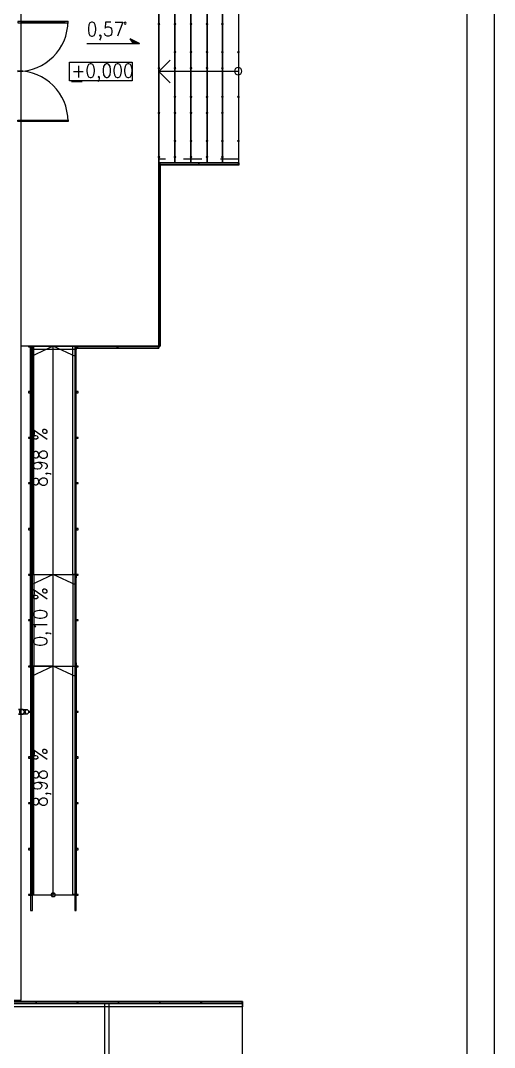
# Model space of a CAD drawing. Header units: millimetres. Extents: x 0 to 420, y 0 to 297.
# Drawn here: x 390.1 to 420.1, y 100.6 to 165.7 of the extents above; entities that cross this region are included whole.
import ezdxf

# ---------------------------------------------------------------- set-up
doc = ezdxf.new("R2010")
doc.units = ezdxf.units.MM
doc.layers.get('0').update_dxf_attribs({"linetype": 'CONTINUOUS'})
doc.styles.get("Standard").update_dxf_attribs({"font": 'STANDARD'})

msp = doc.modelspace()

# ---------------------------------------------------------------- hatches: boundary and pattern name
at = {"true_color": 0x0000fe}
for points in [[(398.907, 165.438667), (398.882129, 165.378871), (398.822333, 165.354), (398.762538, 165.378871), (398.737667, 165.438667), (398.762537, 165.498462), (398.822333, 165.523333), (398.882129, 165.498463)], [(399.923, 165.438667), (399.898129, 165.378871), (399.838333, 165.354), (399.778537, 165.378871), (399.753667, 165.438667), (399.778537, 165.498462), (399.838333, 165.523333), (399.898129, 165.498463)], [(400.939, 165.438667), (400.914129, 165.378871), (400.854333, 165.354), (400.794537, 165.378871), (400.769667, 165.438667), (400.794537, 165.498462), (400.854333, 165.523333), (400.914129, 165.498463)], [(401.955, 165.438667), (401.930129, 165.378871), (401.870333, 165.354), (401.810538, 165.378871), (401.785667, 165.438667), (401.810537, 165.498462), (401.870333, 165.523333), (401.930129, 165.498463)], [(402.928667, 165.438667), (402.903796, 165.378871), (402.844, 165.354), (402.784204, 165.378871), (402.759333, 165.438667), (402.784204, 165.498462), (402.844, 165.523333), (402.903796, 165.498463)], [(399.923, 163.660667), (399.898129, 163.600871), (399.838333, 163.576), (399.778537, 163.600871), (399.753667, 163.660667), (399.778537, 163.720462), (399.838333, 163.745333), (399.898129, 163.720463)], [(400.939, 163.660667), (400.914129, 163.600871), (400.854333, 163.576), (400.794537, 163.600871), (400.769667, 163.660667), (400.794537, 163.720462), (400.854333, 163.745333), (400.914129, 163.720463)], [(401.955, 163.660667), (401.930129, 163.600871), (401.870333, 163.576), (401.810538, 163.600871), (401.785667, 163.660667), (401.810537, 163.720462), (401.870333, 163.745333), (401.930129, 163.720463)], [(402.928667, 163.660667), (402.903796, 163.600871), (402.844, 163.576), (402.784204, 163.600871), (402.759333, 163.660667), (402.784204, 163.720462), (402.844, 163.745333), (402.903796, 163.720463)], [(403.944667, 163.660667), (403.919796, 163.600871), (403.86, 163.576), (403.800204, 163.600871), (403.775333, 163.660667), (403.800204, 163.720462), (403.86, 163.745333), (403.919796, 163.720463)], [(398.907, 162.644667), (398.882129, 162.584871), (398.822333, 162.56), (398.762538, 162.584871), (398.737667, 162.644667), (398.762537, 162.704462), (398.822333, 162.729333), (398.882129, 162.704463)], [(399.923, 162.644667), (399.898129, 162.584871), (399.838333, 162.56), (399.778537, 162.584871), (399.753667, 162.644667), (399.778537, 162.704462), (399.838333, 162.729333), (399.898129, 162.704463)], [(400.939, 162.644667), (400.914129, 162.584871), (400.854333, 162.56), (400.794537, 162.584871), (400.769667, 162.644667), (400.794537, 162.704462), (400.854333, 162.729333), (400.914129, 162.704463)], [(401.955, 162.644667), (401.930129, 162.584871), (401.870333, 162.56), (401.810538, 162.584871), (401.785667, 162.644667), (401.810537, 162.704462), (401.870333, 162.729333), (401.930129, 162.704463)], [(402.928667, 162.644667), (402.903796, 162.584871), (402.844, 162.56), (402.784204, 162.584871), (402.759333, 162.644667), (402.784204, 162.704462), (402.844, 162.729333), (402.903796, 162.704463)], [(399.923, 160.824333), (399.898129, 160.764537), (399.838333, 160.739667), (399.778537, 160.764537), (399.753667, 160.824333), (399.778537, 160.884129), (399.838333, 160.909), (399.898129, 160.884129)], [(400.939, 160.824333), (400.914129, 160.764537), (400.854333, 160.739667), (400.794537, 160.764537), (400.769667, 160.824333), (400.794537, 160.884129), (400.854333, 160.909), (400.914129, 160.884129)], [(401.955, 160.824333), (401.930129, 160.764537), (401.870333, 160.739667), (401.810538, 160.764537), (401.785667, 160.824333), (401.810537, 160.884129), (401.870333, 160.909), (401.930129, 160.884129)], [(402.928667, 160.824333), (402.903796, 160.764537), (402.844, 160.739667), (402.784204, 160.764537), (402.759333, 160.824333), (402.784204, 160.884129), (402.844, 160.909), (402.903796, 160.884129)], [(403.944667, 160.824333), (403.919796, 160.764537), (403.86, 160.739667), (403.800204, 160.764537), (403.775333, 160.824333), (403.800204, 160.884129), (403.86, 160.909), (403.919796, 160.884129)], [(398.907, 159.808333), (398.882129, 159.748538), (398.822333, 159.723667), (398.762538, 159.748538), (398.737667, 159.808333), (398.762537, 159.868129), (398.822333, 159.893), (398.882129, 159.868129)], [(399.923, 159.808333), (399.898129, 159.748538), (399.838333, 159.723667), (399.778537, 159.748538), (399.753667, 159.808333), (399.778537, 159.868129), (399.838333, 159.893), (399.898129, 159.868129)], [(400.939, 159.808333), (400.914129, 159.748538), (400.854333, 159.723667), (400.794537, 159.748538), (400.769667, 159.808333), (400.794537, 159.868129), (400.854333, 159.893), (400.914129, 159.868129)], [(401.955, 159.808333), (401.930129, 159.748538), (401.870333, 159.723667), (401.810538, 159.748538), (401.785667, 159.808333), (401.810537, 159.868129), (401.870333, 159.893), (401.930129, 159.868129)], [(402.928667, 159.808333), (402.903796, 159.748538), (402.844, 159.723667), (402.784204, 159.748538), (402.759333, 159.808333), (402.784204, 159.868129), (402.844, 159.893), (402.903796, 159.868129)], [(399.923, 158.030333), (399.898129, 157.970537), (399.838333, 157.945667), (399.778537, 157.970537), (399.753667, 158.030333), (399.778537, 158.090129), (399.838333, 158.115), (399.898129, 158.090129)], [(400.939, 158.030333), (400.914129, 157.970537), (400.854333, 157.945667), (400.794537, 157.970537), (400.769667, 158.030333), (400.794537, 158.090129), (400.854333, 158.115), (400.914129, 158.090129)], [(401.955, 158.030333), (401.930129, 157.970537), (401.870333, 157.945667), (401.810538, 157.970537), (401.785667, 158.030333), (401.810537, 158.090129), (401.870333, 158.115), (401.930129, 158.090129)], [(402.928667, 158.030333), (402.903796, 157.970537), (402.844, 157.945667), (402.784204, 157.970537), (402.759333, 158.030333), (402.784204, 158.090129), (402.844, 158.115), (402.903796, 158.090129)], [(403.944667, 158.030333), (403.919796, 157.970537), (403.86, 157.945667), (403.800204, 157.970537), (403.775333, 158.030333), (403.800204, 158.090129), (403.86, 158.115), (403.919796, 158.090129)], [(398.907, 157.014333), (398.882129, 156.954537), (398.822333, 156.929667), (398.762538, 156.954537), (398.737667, 157.014333), (398.762537, 157.074129), (398.822333, 157.099), (398.882129, 157.074129)], [(399.923, 157.014333), (399.898129, 156.954537), (399.838333, 156.929667), (399.778537, 156.954537), (399.753667, 157.014333), (399.778537, 157.074129), (399.838333, 157.099), (399.898129, 157.074129)], [(400.939, 157.014333), (400.914129, 156.954537), (400.854333, 156.929667), (400.794537, 156.954537), (400.769667, 157.014333), (400.794537, 157.074129), (400.854333, 157.099), (400.914129, 157.074129)], [(401.955, 157.014333), (401.930129, 156.954537), (401.870333, 156.929667), (401.810538, 156.954537), (401.785667, 157.014333), (401.810537, 157.074129), (401.870333, 157.099), (401.930129, 157.074129)], [(402.928667, 157.014333), (402.903796, 156.954537), (402.844, 156.929667), (402.784204, 156.954537), (402.759333, 157.014333), (402.784204, 157.074129), (402.844, 157.099), (402.903796, 157.074129)]]:
    msp.add_hatch(color=0, dxfattribs=at).paths.add_polyline_path(points, flags=0)
at = {"true_color": 0x000007}
msp.add_hatch(color=0, dxfattribs=at).paths.add_polyline_path([(397.002, 164.507333), (397.594667, 164.211), (397.213667, 164.211)], flags=0)

# ---------------------------------------------------------------- linework, layer by layer
at = {"color": 0, "true_color": 0x000007}
for points in [[(0.211668, 0), (420.073667, 0), (420.073667, 296.925999), (0.211668, 296.925999)], [(7.239002, 1.735667), (418.338, 1.735667), (418.338, 295.190332), (7.239002, 295.190332)], [(104.309333, 103.589667), (390.101667, 103.589667), (390.101667, 221.276333), (104.309333, 221.276333)], [(398.822333, 179.832), (398.822333, 145.034), (390.101667, 145.034), (390.101667, 179.832)], [(399.838333, 168.232667), (399.838333, 156.633333), (398.822333, 156.633333), (398.822333, 168.232667)], [(400.854333, 168.232667), (400.854333, 156.633333), (399.838333, 156.633333), (399.838333, 168.232667)], [(401.870333, 168.232667), (401.870333, 156.633333), (400.854333, 156.633333), (400.854333, 168.232667)], [(402.844, 168.232667), (402.844, 156.633333), (401.870333, 156.633333), (401.870333, 168.232667)], [(403.86, 168.232667), (403.86, 156.633333), (402.844, 156.633333), (402.844, 168.232667)], [(389.89, 165.523333), (390.144, 165.523333), (390.144, 165.608), (389.89, 165.608)], [(392.853333, 165.608), (390.144, 165.608), (390.144, 165.565667), (392.853333, 165.565667)], [(392.853333, 165.565667), (390.144, 165.565667), (390.144, 165.523333), (392.853333, 165.523333)], [(393.065, 165.608), (392.853333, 165.608), (392.853333, 165.523333), (393.065, 165.523333)], [(396.748, 165.502167), (396.729395, 165.547061), (396.6845, 165.565667), (396.639605, 165.547061), (396.621, 165.502167), (396.639605, 165.457272), (396.6845, 165.438667), (396.729395, 165.457272)], [(397.002, 164.507333), (397.594667, 164.211), (397.213667, 164.211)], [(393.149667, 163.025667), (397.129, 163.025667), (397.129, 161.840333), (393.149667, 161.840333)], [(389.89, 159.342667), (390.144, 159.342667), (390.144, 159.258), (389.89, 159.258)], [(392.853333, 159.300333), (390.144, 159.300333), (390.144, 159.342667), (392.853333, 159.342667)], [(392.853333, 159.258), (390.144, 159.258), (390.144, 159.300333), (392.853333, 159.300333)], [(393.065, 159.258), (392.853333, 159.258), (392.853333, 159.342667), (393.065, 159.342667)], [(398.907, 156.633333), (398.822333, 156.633333), (398.822333, 156.506333), (398.907, 156.506333)], [(403.86, 156.506333), (398.822333, 156.506333), (398.822333, 156.633333), (403.86, 156.633333), (403.86, 156.506333), (398.822333, 156.506333), (398.822333, 156.633333), (403.86, 156.633333), (403.86, 156.506333), (398.822333, 156.506333), (398.822333, 156.633333), (403.86, 156.633333), (403.86, 156.506333), (403.86, 156.633333), (398.822333, 156.633333), (398.822333, 156.506333)], [(403.86, 156.506333), (403.86, 156.633333), (398.822333, 156.633333), (398.822333, 156.506333)], [(398.907, 156.548667), (398.907, 145.034), (398.822333, 145.034), (398.822333, 156.548667), (398.907, 156.548667), (398.907, 145.034), (398.822333, 145.034), (398.822333, 156.548667), (398.907, 156.548667), (398.907, 145.034), (398.822333, 145.034), (398.822333, 156.548667), (398.907, 156.548667), (398.822333, 156.548667), (398.822333, 145.034), (398.907, 145.034)], [(398.907, 156.548667), (398.822333, 156.548667), (398.822333, 145.034), (398.907, 145.034)], [(401.362333, 156.506333), (401.362333, 156.633333), (401.32, 156.633333), (401.32, 156.506333)], [(403.86, 156.506333), (403.902333, 156.506333), (403.902333, 156.633333), (403.86, 156.633333)], [(398.907, 153.712333), (398.822333, 153.712333), (398.822333, 153.67), (398.907, 153.67)], [(398.907, 150.833667), (398.822333, 150.833667), (398.822333, 150.791333), (398.907, 150.791333)], [(398.907, 147.955), (398.822333, 147.955), (398.822333, 147.870333), (398.907, 147.870333)], [(390.567333, 144.991667), (390.694333, 144.991667), (390.694333, 145.034), (390.567333, 145.034)], [(390.694333, 130.513667), (390.694333, 124.714), (390.694333, 110.236), (390.821333, 110.236), (390.821333, 124.714), (390.821333, 130.513667), (390.821333, 145.034), (390.694333, 145.034)], [(390.694333, 130.556), (390.694333, 124.756333), (390.694333, 110.236), (390.736667, 110.236), (390.736667, 124.756333), (390.736667, 130.556), (390.736667, 144.991667), (390.694333, 144.991667)], [(393.488333, 130.513667), (393.488333, 124.714), (393.488333, 110.236), (393.573, 110.236), (393.573, 124.714), (393.573, 130.513667), (393.573, 145.034), (393.488333, 145.034)], [(393.530667, 130.556), (393.530667, 124.756333), (393.530667, 110.236), (393.573, 110.236), (393.573, 124.756333), (393.573, 130.556), (393.573, 144.991667), (393.530667, 144.991667)], [(398.822333, 144.907), (393.573, 144.907), (393.573, 145.034), (398.822333, 145.034), (398.822333, 144.907), (393.573, 144.907), (393.573, 145.034), (398.822333, 145.034), (398.822333, 144.907), (393.573, 144.907), (393.573, 145.034), (398.822333, 145.034), (398.822333, 144.907), (393.573, 144.907), (393.573, 145.034), (398.822333, 145.034), (398.822333, 144.907), (398.822333, 145.034), (393.573, 145.034), (393.573, 144.907)], [(393.573, 144.991667), (393.7, 144.991667), (393.7, 145.034), (393.573, 145.034)], [(396.24, 144.907), (396.24, 145.034), (396.155333, 145.034), (396.155333, 144.907)], [(398.822333, 145.034), (398.78, 145.034), (398.78, 144.991667), (398.78, 144.949333), (398.78, 144.907), (398.822333, 144.907), (398.822333, 144.949333), (398.822333, 144.991667)], [(390.567333, 142.070667), (390.694333, 142.070667), (390.694333, 142.155333), (390.567333, 142.155333)], [(393.573, 142.070667), (393.7, 142.070667), (393.7, 142.155333), (393.573, 142.155333)], [(390.567333, 139.192), (390.694333, 139.192), (390.694333, 139.234333), (390.567333, 139.234333)], [(393.573, 139.192), (393.7, 139.192), (393.7, 139.234333), (393.573, 139.234333)], [(390.567333, 136.313333), (390.694333, 136.313333), (390.694333, 136.355667), (390.567333, 136.355667)], [(393.573, 136.313333), (393.7, 136.313333), (393.7, 136.355667), (393.573, 136.355667)], [(390.567333, 133.392333), (390.694333, 133.392333), (390.694333, 133.477), (390.567333, 133.477)], [(393.573, 133.392333), (393.7, 133.392333), (393.7, 133.477), (393.573, 133.477)], [(390.567333, 130.513667), (390.694333, 130.513667), (390.694333, 130.556), (390.567333, 130.556)], [(393.573, 130.513667), (393.7, 130.513667), (393.7, 130.556), (393.573, 130.556)], [(390.567333, 127.635), (390.694333, 127.635), (390.694333, 127.677333), (390.567333, 127.677333)], [(393.573, 127.635), (393.7, 127.635), (393.7, 127.677333), (393.573, 127.677333)], [(390.567333, 124.714), (390.694333, 124.714), (390.694333, 124.756333), (390.567333, 124.756333)], [(390.779, 124.756333), (390.694333, 124.756333), (390.694333, 110.278333), (390.906, 110.278333), (390.906, 124.756333)], [(393.488333, 124.756333), (393.573, 124.756333), (393.573, 110.278333), (393.361333, 110.278333), (393.361333, 124.756333)], [(393.573, 124.714), (393.7, 124.714), (393.7, 124.756333), (393.573, 124.756333)], [(390.144, 121.708333), (390.101667, 121.708333), (390.059333, 121.750667), (390.017, 121.793), (390.017, 121.835333), (390.017, 121.877667), (390.017, 121.92), (390.059333, 121.962333), (390.101667, 122.004667), (390.144, 122.004667), (390.186333, 122.004667), (390.228667, 122.004667), (390.228667, 121.962333), (390.271, 121.962333), (390.271, 121.92), (390.313333, 121.877667), (390.313333, 121.835333), (390.271, 121.793), (390.271, 121.750667), (390.228667, 121.750667), (390.228667, 121.708333), (390.186333, 121.708333)], [(390.482667, 122.004667), (390.525, 121.962333), (390.567333, 121.92), (390.567333, 121.877667), (390.567333, 121.835333), (390.567333, 121.793), (390.525, 121.750667), (390.482667, 121.708333), (390.440333, 121.708333), (390.398, 121.750667), (390.398, 121.793), (390.355667, 121.793), (390.355667, 121.835333), (390.355667, 121.877667), (390.355667, 121.92), (390.398, 121.92), (390.398, 121.962333), (390.440333, 122.004667)], [(390.567333, 121.835333), (390.694333, 121.835333), (390.694333, 121.877667), (390.567333, 121.877667)], [(393.573, 121.835333), (393.7, 121.835333), (393.7, 121.877667), (393.573, 121.877667)], [(390.567333, 118.914333), (390.694333, 118.914333), (390.694333, 118.999), (390.567333, 118.999)], [(393.573, 118.914333), (393.7, 118.914333), (393.7, 118.999), (393.573, 118.999)], [(390.567333, 116.035667), (390.694333, 116.035667), (390.694333, 116.078), (390.567333, 116.078)], [(393.573, 116.035667), (393.7, 116.035667), (393.7, 116.078), (393.573, 116.078)], [(390.567333, 113.114667), (390.694333, 113.114667), (390.694333, 113.199333), (390.567333, 113.199333)], [(393.573, 113.114667), (393.7, 113.114667), (393.7, 113.199333), (393.573, 113.199333)], [(390.567333, 110.236), (390.694333, 110.236), (390.694333, 110.278333), (390.567333, 110.278333)], [(392.133667, 110.363), (392.091333, 110.363), (392.049, 110.363), (392.049, 110.320667), (392.006667, 110.320667), (392.006667, 110.278333), (392.006667, 110.236), (392.006667, 110.193667), (392.049, 110.193667), (392.049, 110.151333), (392.091333, 110.151333), (392.133667, 110.151333), (392.176, 110.151333), (392.218333, 110.151333), (392.260667, 110.193667), (392.260667, 110.236), (392.260667, 110.278333), (392.260667, 110.320667), (392.218333, 110.320667), (392.218333, 110.363), (392.176, 110.363)], [(393.573, 110.236), (393.7, 110.236), (393.7, 110.278333), (393.573, 110.278333)], [(377.994333, 103.505), (404.114, 103.505), (404.114, 103.378), (377.994333, 103.378), (377.994333, 103.505), (404.114, 103.505), (404.114, 103.378), (377.994333, 103.378), (377.994333, 103.505), (404.114, 103.505), (404.114, 103.378), (377.994333, 103.378), (377.994333, 103.505), (404.114, 103.505), (404.114, 103.378), (377.994333, 103.378), (377.994333, 103.505), (377.994333, 103.378), (404.114, 103.378), (404.114, 103.505)], [(391.033, 103.505), (391.033, 103.378), (391.075333, 103.378), (391.075333, 103.505)], [(393.615333, 103.505), (393.615333, 103.378), (393.7, 103.378), (393.7, 103.505)], [(396.24, 103.505), (396.24, 103.378), (396.282333, 103.378), (396.282333, 103.505)], [(398.864667, 103.505), (398.864667, 103.378), (398.907, 103.378), (398.907, 103.505)], [(401.447, 103.505), (401.447, 103.378), (401.531667, 103.378), (401.531667, 103.505)], [(404.114, 103.378), (404.114, 103.420333), (404.114, 103.462667), (404.114, 103.505), (404.071667, 103.505), (404.071667, 103.462667), (404.071667, 103.420333), (404.071667, 103.378)], [(377.994333, 103.251), (377.994333, 103.378), (404.114, 103.378), (404.114, 103.166333), (377.994333, 103.166333)]]:
    msp.add_lwpolyline(points, close=True, dxfattribs=at)
for points in [[(389.868833, 162.433), (390.195619, 162.449502), (390.512966, 162.497936), (390.819268, 162.576695), (391.112917, 162.684174), (391.392307, 162.818764), (391.655831, 162.978861), (391.901883, 163.162856), (392.128857, 163.369143), (392.335144, 163.596117), (392.519139, 163.842169), (392.679236, 164.105693), (392.813826, 164.385083), (392.921305, 164.678732), (393.000064, 164.985034), (393.048498, 165.302381), (393.065, 165.629167)], [(392.853333, 165.565667), (390.144, 165.565667)], [(394.250333, 164.211), (397.594667, 164.211), (397.002, 164.507333), (397.213667, 164.211)], [(403.86, 162.433), (402.844, 162.433), (399.838333, 162.433), (398.822333, 162.433), (399.542, 163.152667)], [(393.065, 159.279167), (393.048498, 159.605953), (393.000064, 159.9233), (392.921305, 160.229601), (392.813826, 160.52325), (392.679236, 160.80264), (392.519139, 161.066165), (392.335144, 161.312217), (392.128857, 161.53919), (391.901883, 161.745477), (391.655831, 161.929473), (391.392307, 162.089569), (391.112917, 162.22416), (390.819268, 162.331638), (390.512966, 162.410398), (390.195619, 162.458832), (389.868833, 162.475333)], [(398.822333, 162.433), (399.542, 161.713333)], [(403.838833, 162.687), (403.748196, 162.668705), (403.674188, 162.618812), (403.624295, 162.544804), (403.606, 162.454167), (403.624295, 162.36353), (403.674188, 162.289522), (403.748196, 162.239628), (403.838833, 162.221333)], [(403.838833, 162.221333), (403.92947, 162.239628), (404.003478, 162.289522), (404.053372, 162.36353), (404.071667, 162.454167), (404.053372, 162.544804), (404.003478, 162.618812), (403.92947, 162.668705), (403.838833, 162.687)], [(393.276667, 161.797999), (393.954, 161.797999)], [(392.853333, 159.300333), (390.144, 159.300333)], [(399.288, 156.633333), (398.822333, 156.633333), (398.822333, 156.887333), (399.245667, 156.887333)], [(400.388667, 156.887333), (401.531667, 156.887333)], [(402.717, 156.887333), (403.86, 156.887333)], [(401.574, 156.633333), (400.431, 156.633333)], [(403.86, 156.633333), (402.717, 156.633333)], [(390.821333, 130.513667), (390.821333, 145.034), (390.694333, 145.034), (390.694333, 130.513667)], [(393.573, 110.236), (393.573, 145.034), (390.694333, 145.034), (390.694333, 110.236)], [(393.573, 144.356667), (392.133667, 145.034), (390.694333, 144.356667)], [(390.694333, 130.556), (390.694333, 145.034)], [(390.694333, 145.034), (390.779, 145.034)], [(392.133667, 144.822333), (390.694333, 144.822333), (390.694333, 145.034), (392.133667, 145.034)], [(390.779, 145.034), (390.906, 145.034)], [(390.906, 130.556), (390.906, 145.034)], [(392.133667, 110.236), (392.133667, 145.034)], [(392.133667, 145.034), (393.573, 145.034), (393.573, 144.907)], [(393.573, 144.907), (393.573, 144.822333), (392.133667, 144.822333)], [(393.361333, 130.556), (393.361333, 145.034)], [(393.488333, 145.034), (393.361333, 145.034)], [(393.573, 130.513667), (393.573, 145.034), (393.488333, 145.034), (393.488333, 130.513667)], [(393.573, 145.034), (393.488333, 145.034)], [(393.573, 130.556), (393.573, 145.034)], [(390.694333, 130.556), (393.573, 130.556)], [(393.573, 129.878667), (392.133667, 130.556), (390.694333, 129.878667)], [(390.694333, 127.635), (390.694333, 130.556), (390.779, 130.556)], [(390.906, 130.556), (390.694333, 130.556)], [(390.694333, 130.344333), (390.694333, 130.556), (392.133667, 130.556)], [(390.694333, 130.513667), (390.694333, 124.714)], [(390.779, 130.556), (390.906, 130.556), (390.906, 127.635)], [(390.821333, 124.714), (390.821333, 130.513667)], [(392.133667, 130.556), (393.573, 130.556), (393.573, 130.429)], [(393.488333, 130.556), (393.361333, 130.556), (393.361333, 127.635)], [(393.361333, 130.556), (393.573, 130.556)], [(393.573, 127.635), (393.573, 130.556), (393.488333, 130.556)], [(393.488333, 130.513667), (393.488333, 124.714)], [(393.573, 124.714), (393.573, 130.513667)], [(393.573, 130.429), (393.573, 130.344333)], [(390.906, 127.635), (390.906, 124.756333), (390.694333, 124.756333), (390.694333, 127.635)], [(393.361333, 127.635), (393.361333, 124.756333), (393.573, 124.756333), (393.573, 127.635)], [(392.133667, 124.756333), (390.694333, 124.756333), (390.694333, 124.968)], [(393.573, 124.968), (393.573, 124.841), (393.573, 124.756333)], [(390.694333, 124.756333), (393.573, 124.756333)], [(393.573, 124.079), (392.133667, 124.756333), (390.694333, 124.079)], [(389.932333, 122.004667), (390.144, 122.004667), (390.186333, 122.004667), (390.228667, 122.004667), (390.271, 121.962333), (390.271, 121.92), (390.313333, 121.92), (390.313333, 121.877667), (390.313333, 121.835333), (390.313333, 121.793), (390.271, 121.793), (390.271, 121.750667), (390.228667, 121.708333), (390.186333, 121.708333), (390.144, 121.708333), (389.932333, 121.708333)], [(389.932333, 121.708333), (390.144, 121.708333), (390.186333, 121.708333), (390.228667, 121.708333), (390.228667, 121.750667), (390.271, 121.750667), (390.271, 121.793), (390.313333, 121.835333), (390.313333, 121.877667), (390.271, 121.92), (390.271, 121.962333), (390.228667, 121.962333), (390.228667, 122.004667), (390.186333, 122.004667), (390.144, 122.004667), (389.932333, 122.004667)], [(389.932333, 122.004667), (390.144, 122.004667), (390.186333, 122.004667), (390.228667, 122.004667), (390.271, 121.962333), (390.271, 121.92), (390.313333, 121.92), (390.313333, 121.877667), (390.313333, 121.835333), (390.313333, 121.793), (390.271, 121.793), (390.271, 121.750667), (390.228667, 121.708333), (390.186333, 121.708333), (390.144, 121.708333), (389.932333, 121.708333)], [(389.932333, 121.708333), (390.144, 121.708333), (390.186333, 121.708333), (390.228667, 121.708333), (390.228667, 121.750667), (390.271, 121.750667), (390.271, 121.793), (390.313333, 121.835333), (390.313333, 121.877667), (390.271, 121.92), (390.271, 121.962333), (390.228667, 121.962333), (390.228667, 122.004667), (390.186333, 122.004667), (390.144, 122.004667), (389.932333, 122.004667)], [(389.932333, 122.004667), (390.144, 122.004667), (390.186333, 122.004667), (390.228667, 122.004667), (390.228667, 121.962333), (390.271, 121.962333), (390.271, 121.92), (390.313333, 121.877667), (390.313333, 121.835333), (390.271, 121.793), (390.271, 121.750667), (390.228667, 121.750667), (390.228667, 121.708333), (390.186333, 121.708333), (390.144, 121.708333), (389.932333, 121.708333)], [(389.932333, 121.708333), (390.144, 121.708333), (390.186333, 121.708333), (390.228667, 121.708333), (390.271, 121.750667), (390.271, 121.793), (390.313333, 121.793), (390.313333, 121.835333), (390.313333, 121.877667), (390.313333, 121.92), (390.271, 121.92), (390.271, 121.962333), (390.228667, 122.004667), (390.186333, 122.004667), (390.144, 122.004667), (389.932333, 122.004667)], [(390.059333, 121.750667), (390.101667, 121.708333), (390.144, 121.708333), (390.186333, 121.708333), (390.228667, 121.708333), (390.228667, 121.750667), (390.271, 121.750667), (390.271, 121.793), (390.313333, 121.835333), (390.313333, 121.877667), (390.271, 121.92), (390.271, 121.962333), (390.228667, 121.962333), (390.228667, 122.004667), (390.186333, 122.004667), (390.144, 122.004667), (390.186333, 122.004667), (390.228667, 122.004667), (390.228667, 121.962333), (390.271, 121.962333), (390.271, 121.92), (390.313333, 121.877667), (390.313333, 121.835333), (390.271, 121.793), (390.271, 121.750667), (390.228667, 121.750667), (390.228667, 121.708333), (390.186333, 121.708333), (390.144, 121.708333), (390.101667, 121.708333), (390.059333, 121.750667)], [(390.059333, 121.962333), (390.101667, 122.004667), (390.144, 122.004667), (390.101667, 122.004667), (390.059333, 121.962333)], [(390.144, 122.004667), (390.482667, 122.004667)], [(390.482667, 121.708333), (390.144, 121.708333)], [(393.573, 110.236), (390.694333, 110.236)], [(404.114, 94.953667), (377.994333, 94.953667), (377.994333, 103.378), (404.114, 103.378)], [(395.393333, 99.187), (395.393333, 103.378), (395.520333, 103.378)], [(395.520333, 103.378), (395.647333, 103.378), (395.647333, 99.187)], [(404.114, 94.953667), (404.114, 103.378)], [(404.114, 100.626333), (404.114, 100.838)]]:
    msp.add_lwpolyline(points, dxfattribs=at)
at = {"color": 0, "true_color": 0x000012}
for points in [[(390.821333, 110.236), (390.821333, 124.714), (390.694333, 124.714), (390.694333, 110.236), (390.694333, 109.262333), (390.821333, 109.262333)], [(393.573, 110.236), (393.573, 124.714), (393.488333, 124.714), (393.488333, 110.236), (393.488333, 109.262333), (393.573, 109.262333)]]:
    msp.add_lwpolyline(points, close=True, dxfattribs=at)

# ---------------------------------------------------------------- texts
at = {"color": 0, "true_color": 0x000007, "char_height": 0.872032, "attachment_point": 1}
for s, insert, width in [('0,57', (394.25032, 165.548699), 2.08318758), ('+0,000', (393.276667, 162.924036), 3.43968177)]:
    msp.add_mtext(s, dxfattribs=dict(at, insert=insert, width=width))
at = {"color": 0, "true_color": 0x000007, "char_height": 0.872032, "attachment_point": 7, "rotation": 90}
for s, insert, width in [('8,98 %', (392.006667, 136.101667), 3.80302835), ('0,10 %', (392.006667, 125.984007), 3.60924363), ('8,98 %', (392.006667, 115.824007), 3.80302835)]:
    msp.add_mtext(s, dxfattribs=dict(at, insert=insert, width=width))

doc.saveas('drawing.dxf')
